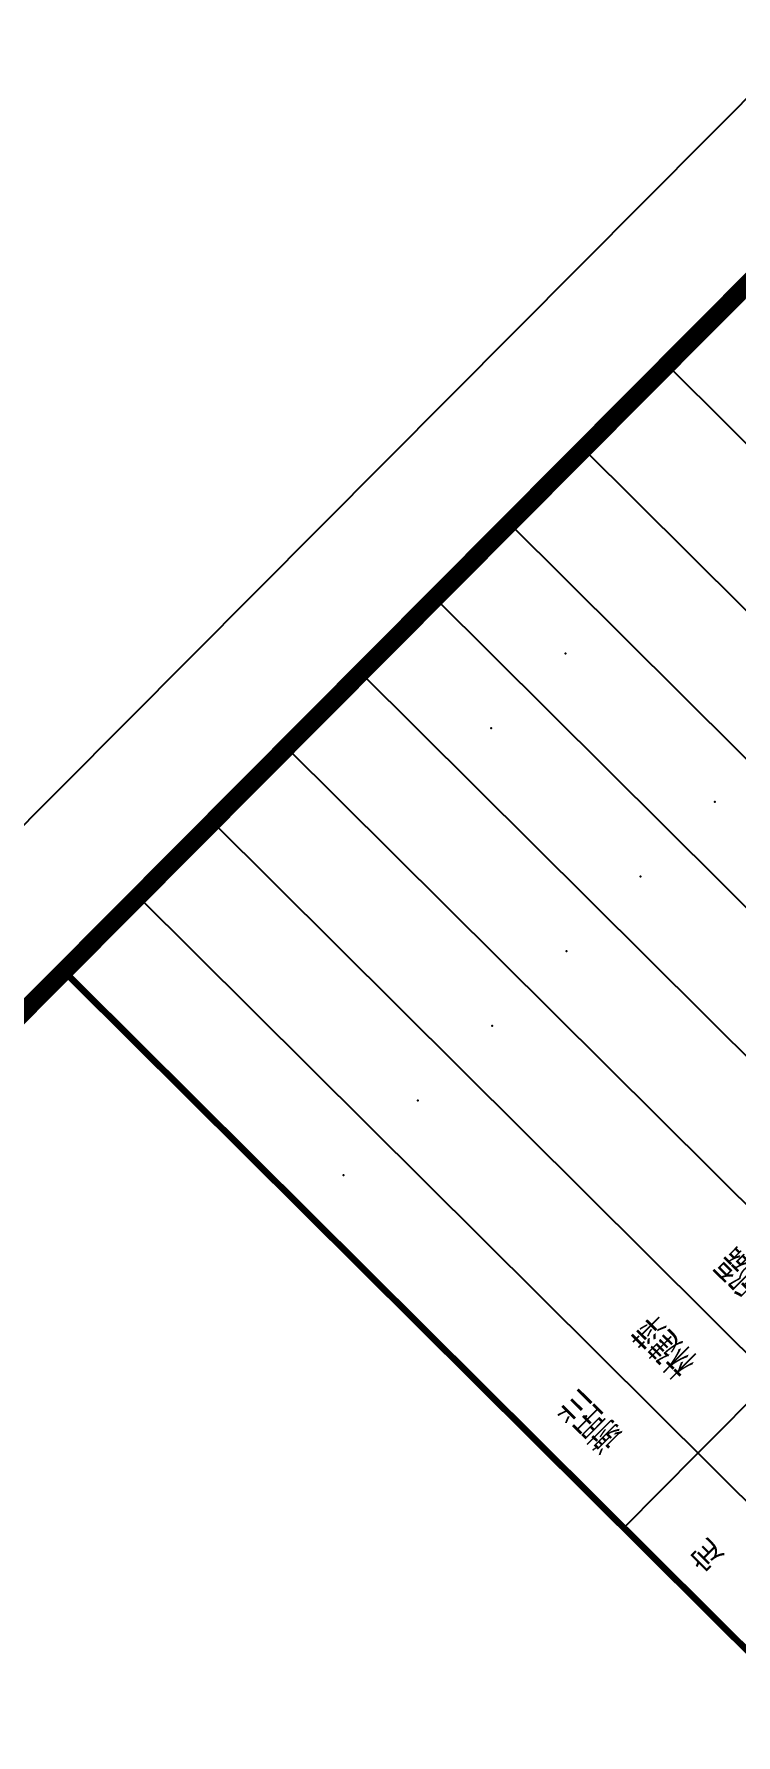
# Model space of a CAD drawing. Extents: x 517450926 to 520131079, y 3499134486 to 3500888201.
# Drawn here: x 518456619 to 518464621, y 3500386467 to 3500405863 of the extents above; entities that cross this region are included whole.
import ezdxf
from ezdxf.enums import TextEntityAlignment as Align

# ---------------------------------------------------------------- set-up
doc = ezdxf.new("R2010")
doc.units = 0
doc.header["$LTSCALE"] = 1000
doc.header["$MEASUREMENT"] = 0
doc.layers.get('0').update_dxf_attribs({"linetype": 'CONTINUOUS'})
doc.layers.add('C-SHET-LOGO', color=7, linetype='CONTINUOUS')
doc.layers.add('C-SHET-SHET', color=144, linetype='CONTINUOUS')
doc.layers.add('内框', color=8, linetype='CONTINUOUS', plot=False)
doc.styles.get("Standard").update_dxf_attribs({"font": 'Tssdeng.shx', "bigfont": 'Tssdchn.shx'})
doc.styles.add('TH-STYLE1', font='Tssdeng.shx', dxfattribs={"width": 0.7, "bigfont": 'Tssdchn.shx'})
doc.styles.add('TH-STYLEP5', font='STXIHEI.TTF')
doc.styles.add('TuKuang', font='Tssdeng.shx', dxfattribs={"width": 1.1, "bigfont": 'Tssdchn.shx'})
doc.styles.add('黑体', font='simhei.ttf')

# ---------------------------------------------------------------- blocks, each defined once
blk = doc.blocks.new('THAPE_A1L2_inner')
at = {"layer": '内框'}
blk.add_lwpolyline([(0, 0), (1261, 0), (1261, 594), (0, 594)], close=True, dxfattribs=at)
at = {"layer": '内框', "const_width": 1.4}
blk.add_lwpolyline([(25, 584), (25, 10), (1251, 10), (1251, 584)], close=True, dxfattribs=at)
at = {"layer": '内框', "style": '黑体', "width": 0.8}
blk.add_attdef('内框名称', (58.89, 599.29), '', height=8, dxfattribs=at)
blk = doc.blocks.new('LOGO2020')
at = {"insert": (4.83, 4.64), "char_height": 2.0231, "width": 75.8521, "attachment_point": 1, "style": 'TH-STYLEP5'}
blk.add_mtext('{\\fSTXihei|b0|i0|c134|p2;所有施工图蓝图须加盖本公司施工图用图章后为有效施工图}', dxfattribs=at)
blk = doc.blocks.new('SH_THAPE_A1L2')
for p, q in [((1191, 187), (1191, 179)), ((1191, 179), (1191, 171))]:
    blk.add_line(p, q)
for points in [[(0, 0), (1261, 0), (1261, 594), (0, 594)], [(1171, 187), (1171, 179), (1251, 179), (1251, 187)], [(1251, 131), (1171, 131), (1171, 187), (1251, 187)], [(1171, 179), (1171, 171), (1251, 171), (1251, 179)], [(1171, 171), (1171, 163), (1251, 163), (1251, 171)], [(1171, 163), (1171, 155), (1251, 155), (1251, 163)], [(1171, 155), (1171, 147), (1251, 147), (1251, 155)], [(1171, 147), (1171, 139), (1251, 139), (1251, 147)], [(1171, 139), (1171, 131), (1251, 131), (1251, 139)], [(1251, 82), (1171, 82), (1171, 131), (1251, 131)], [(1211, 122), (1211, 114), (1251, 114), (1251, 122)]]:
    blk.add_lwpolyline(points, close=True)
at = {"const_width": 1.4}
blk.add_lwpolyline([(25, 584), (25, 10), (1251, 10), (1251, 584)], close=True, dxfattribs=at)
at = {"const_width": 0.5}
blk.add_lwpolyline([(1171, 187), (1251, 187)], dxfattribs=at)
for p in [(1199, 183), (1225, 183), (1199, 175), (1225, 175), (1199, 167), (1225, 167), (1225, 159), (1225, 151), (1241, 151), (1225, 143), (1241, 143)]:
    blk.add_point(p)
at = {"layer": 'C-SHET-LOGO', "xscale": 1.000832973929552, "yscale": 1.000832973929552, "zscale": 1.000832973929552}
blk.add_blockref('LOGO2020', (1171, 248.96), dxfattribs=at)
at = {"style": 'TuKuang', "width": 1.1}
blk.add_text('审      定', height=2, dxfattribs=at).set_placement((1173.92, 182.98))
blk.add_attdef('作废标记', text='', height=400).set_placement((658, 330.5), align=Align.MIDDLE_CENTER)

msp = doc.modelspace()

# ---------------------------------------------------------------- block references
at = {"layer": 'C-SHET-SHET', "xscale": 150, "yscale": 150, "zscale": 150, "rotation": 135.1572922948761}
msp.add_blockref('SH_THAPE_A1L2', (518609792.2772, 3500282741.2279), dxfattribs=at)
at = {"layer": '内框', "xscale": 150, "yscale": 150, "zscale": 150, "rotation": 135.1572922948763}
msp.add_blockref('THAPE_A1L2_inner', (518609792.2772, 3500282741.2279), dxfattribs=at)

# ---------------------------------------------------------------- texts
at = {"layer": 'C-SHET-SHET', "char_height": 375, "attachment_point": 5, "rotation": 135.15729229, "style": 'TH-STYLE1'}
for s, insert in [('邱磊', (518464659.3251, 3500391750.307)), ('林建萍', (518463813.1296, 3500390899.4526)), ('谢旺兰', (518462966.934, 3500390048.5982))]:
    msp.add_mtext(s, dxfattribs=dict(at, insert=insert))

doc.saveas('drawing.dxf')
